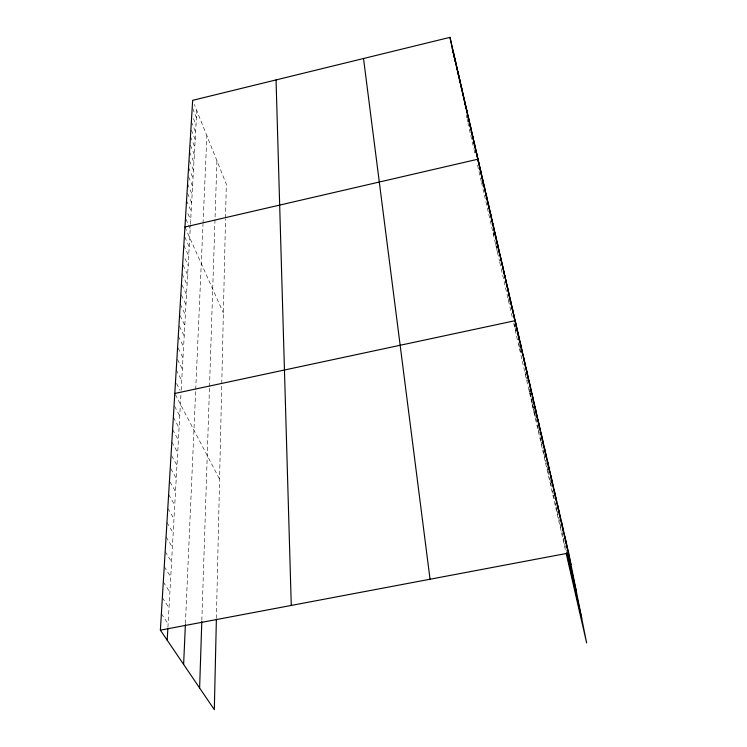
<?xml version="1.0" encoding="UTF-8"?>
<svg xmlns="http://www.w3.org/2000/svg" width="747" height="747" viewBox="0 0 747 747"><rect width="100%" height="100%" fill="white"/><g stroke="black" fill="none" stroke-linecap="round" stroke-linejoin="round"><path stroke-width="0.56" stroke-dasharray="3.73 2.8" d="M216.397 618.432L221.738 384.761M221.766 383.622L225.519 218.992M225.547 217.9L226.322 184.135L194.313 104.459M201.839 620.412L209.477 387.674M209.515 386.61L216.929 160.745M185.424 623.586L195.677 390.634M195.723 389.504L202.997 224.343M203.044 223.288L206.9 135.777M167.935 627.144L181.063 392.268M181.185 390.149L190.392 225.435M190.448 224.343L196.806 110.64M161.38 613.726L168.122 623.876M162.351 597.675L169.018 607.881M163.313 581.969L169.886 592.24M164.247 566.599L170.746 576.927M165.162 551.566L171.586 561.949M166.058 536.85L172.398 547.28M166.936 522.442L173.201 532.919M167.795 508.343L173.986 518.848M168.635 494.523L174.761 505.075M170.017 481.955L175.517 491.573M170.82 468.696L176.255 478.341M171.605 455.698L176.983 465.372M171.838 442L177.693 452.654M172.604 429.506L178.384 440.179M173.351 417.256L179.075 427.947M174.593 406.219L179.738 415.958M175.312 394.435L219.581 479.172M176.535 383.491L180.055 390.326M176.236 369.858L181.717 380.587M177.431 359.363L182.361 369.13M178.113 348.111L182.987 357.878M178.29 336.094L183.603 346.841M179.429 326.243L184.21 336.01M180.074 315.598L184.798 325.365M180.242 304.178L185.387 314.917M181.325 294.906L185.956 304.655M181.932 284.831L186.526 294.579M182.081 273.962L187.077 284.682M183.118 265.213L187.618 274.952M185.032 258.583L188.151 265.39M183.827 245.305L188.683 255.988M184.826 237.051L189.196 246.753M184.939 227.013L223.372 312.974M185.956 219.16L190.205 228.731M187.889 213.577L190.69 219.945M186.545 200.71L191.176 211.308M187.516 193.286L191.652 202.81M187.572 183.883L192.119 194.444M188.524 176.731L192.577 186.218M188.561 167.599L193.034 178.122M189.486 160.698L193.473 170.148M189.523 151.828L193.912 162.304M190.429 145.17L194.351 154.582M190.457 136.542L194.771 146.972M191.335 130.118L195.191 139.484M191.353 121.724L195.602 132.116M193.482 118.633L196.013 124.852M192.651 108.39L196.405 117.69M508.576 298.669L509.342 302.003M514.291 323.647L515.019 326.822M515.262 327.877L515.981 331.052M518.932 343.928L519.688 347.224M519.94 348.317L520.939 352.705M525.421 372.286L526.131 375.396M526.607 377.468L527.569 381.689M529.259 389.075L529.978 392.203M530.211 393.239L532.611 403.725M532.854 404.79L533.582 407.983M533.825 409.039L534.553 412.232M534.805 413.315L535.552 416.565M535.795 417.648L537.28 424.137M537.532 425.239L538.288 428.554M538.54 429.656L540.062 436.276M540.314 437.406L541.089 440.777M541.351 441.907L542.892 448.658M543.134 449.713L543.853 452.859M544.096 453.915L547.738 469.854M547.99 470.927L549.475 477.436M549.727 478.528L550.474 481.806M550.726 482.898L551.725 487.277M552.491 490.63L553.256 493.972M553.518 495.093L554.788 500.677M555.273 502.778L555.992 505.934M556.235 506.989L556.954 510.136M557.197 511.191L561.109 528.297M561.865 531.584L564.368 542.546M564.629 543.667L566.422 551.501M469.331 129.138L473.719 148.364M473.962 149.409L475.381 155.647M477.557 165.19L481.283 181.484M481.535 182.585L499.491 261.226M499.743 262.365L512.442 317.961M513.712 323.526L521.845 359.158M522.34 361.305L529.352 392.044M529.614 393.183L565.74 551.407M466.259 114.73L466.922 117.858M467.136 118.894L467.79 121.985M468.005 123.022L468.658 126.112M493.207 231.962L493.888 235.23M495.681 243.83L497.455 252.318M529.707 391.269L534.591 414.996"/><path stroke-width="1.12" d="M216.369 619.599L214.314 709.65L160.372 630.151L192.661 100.331L449.983 37.35L568.672 553.051L586.628 642.906L566.226 553.536M199.617 687.987L201.802 621.541M183.622 664.419L185.377 624.697M167.207 640.216L167.879 628.227M184.939 227.013L478.024 159.186L481.096 173.911M174.798 393.464L515.187 320.668L519.165 340.016M160.372 630.151L568.672 553.051M452.308 48.415L453.606 54.055M453.868 55.185L460.329 83.319L457.976 72.085M460.572 84.364L461.777 89.584M462.019 90.63L466.978 112.199L464.849 101.928M467.23 113.292L470.843 129.026L468.453 117.606M471.077 130.034L474.578 145.291L472.179 133.816M474.821 146.337L484.252 187.357M484.504 188.468L486.334 196.433M486.596 197.572L488.725 206.826L486.306 195.172M488.968 207.881L490.9 216.256L488.473 204.575M491.143 217.321L497.642 245.595L495.205 233.858M497.904 246.725L499.976 255.745L497.539 243.989M500.21 256.772L502.115 265.045M509.51 297.222L499.911 254.307M509.762 298.314L520.024 342.938M520.257 343.984L522.956 355.712L520.528 343.881M523.208 356.795L528.26 378.757L526.093 368.047M528.512 379.868L531.864 394.435M532.35 396.554L534.049 403.968M534.544 406.116L537.28 418.003L534.88 406.219M537.532 419.114L540.072 430.151M540.585 432.382L543.181 443.662M543.433 444.792L549.867 472.748L547.495 461.058M550.119 473.859L552.929 486.082M553.182 487.193L556.58 501.956L554.237 490.34M556.823 503.039L563.35 531.397L561.286 520.967M563.602 532.499L566.198 543.788M566.712 546.048L570.951 564.471M567.655 553.62L576.423 591.867M566.674 552.612L581.745 618.488M454.699 57.864L458.677 76.119M453.102 50.917L455.446 62.048M449.983 37.35L454.223 57.51M454.456 58.63L454.932 60.88M484.177 185.928L486.381 196.508M482.086 176.862L484.289 187.413M480.041 167.944L482.45 179.532M482.413 180.232L483.281 184.388M476.044 150.586L478.453 162.118M474.093 142.126L476.502 153.63M470.302 125.645L472.692 137.093M466.632 109.706L469.023 121.098M461.357 86.764L465.465 105.616M459.648 79.369L461.777 89.5M507.325 286.512L509.538 297.241M504.804 275.568L507.241 287.362M502.339 264.84L504.776 276.623M492.917 223.913L495.354 235.632M490.676 214.156L493.104 225.855M523.283 355.843L525.701 367.664M517.83 332.163L520.043 342.91M512.517 309.053L514.944 320.874M509.893 297.67L512.33 309.482M541.052 433.045L543.218 443.727M537.933 419.487L540.109 430.188M531.883 393.23L534.292 405.033M528.96 380.512L531.369 392.324M557.72 505.476L560.054 517.055M550.828 475.531L552.967 486.129M544.236 446.902L546.617 458.621M564.937 536.822L567.234 548.298M363.518 58.509L430.039 579.233M276.045 79.92L291.274 605.434"/></g></svg>
